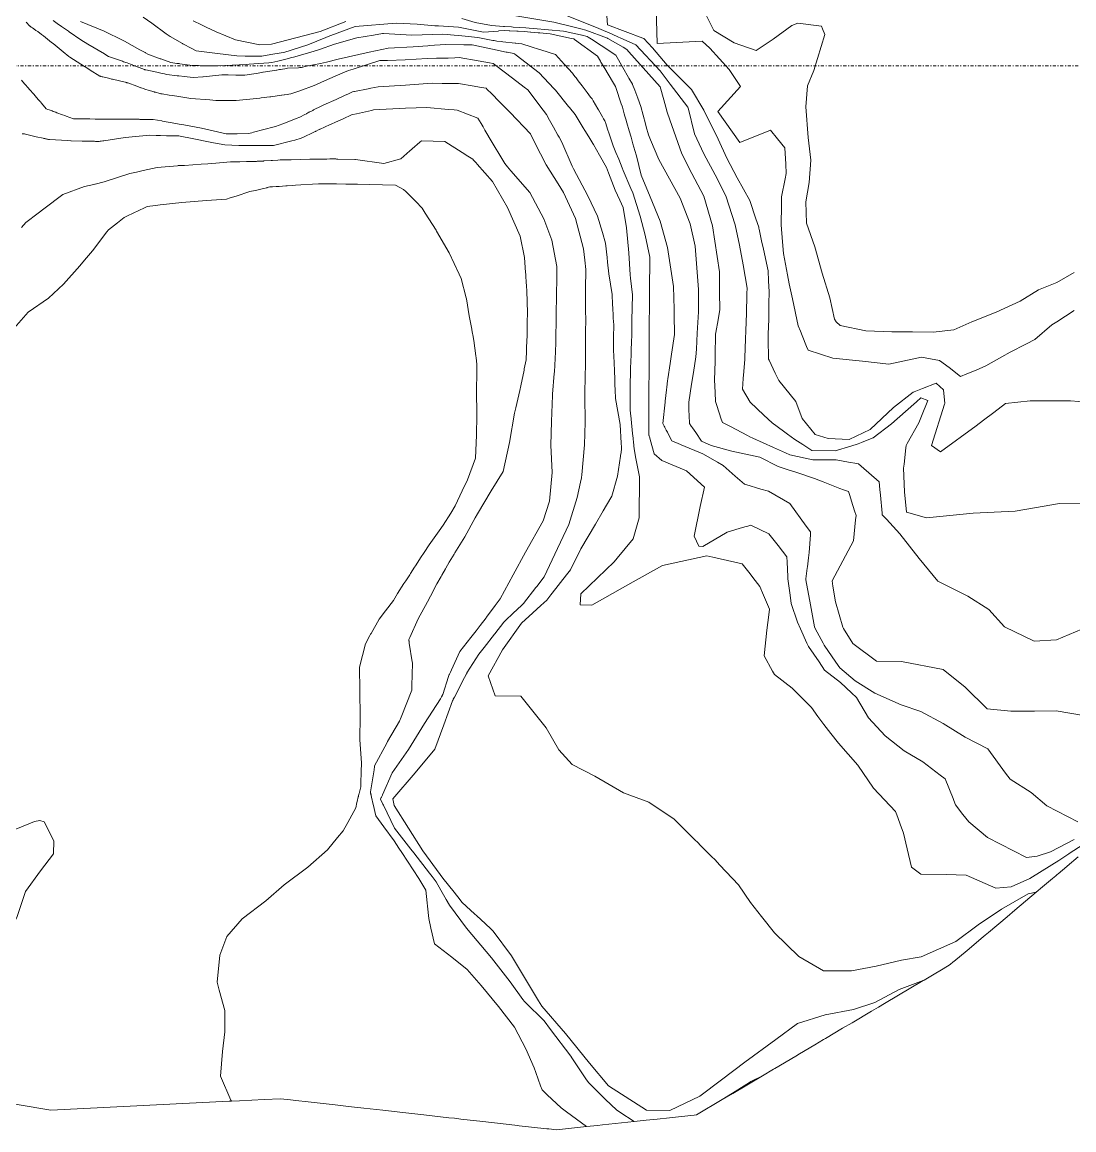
# Model space of a CAD drawing. Header units: metres. Extents: x -436 to 259, y -222 to 285.
# Drawn here: x -81.1 to 27.2, y -222.3 to -108.3 of the extents above; entities that cross this region are included whole.
import ezdxf

# ---------------------------------------------------------------- set-up
doc = ezdxf.new("R2010")
doc.units = ezdxf.units.M
doc.header["$MEASUREMENT"] = 0
doc.linetypes.add('Punto & Rayas', pattern=[0.670278, 0.3175, -0.176389, 0, -0.176389])
doc.layers.add('Marcador - Secciones', color=7, linetype='Continuous')
doc.layers.add('Nuevo_Estructura - Carga', color=7, linetype='Continuous')
doc.layers.add('Marcador - Secciones_Pluma_Nº__85', color=7, linetype='Continuous', lineweight=20, true_color=0x80c2ff)
doc.layers.add('Nuevo_Estructura - Carga_Pluma_Nº__89', color=7, linetype='Continuous', lineweight=20, true_color=0x71cebe)

# ---------------------------------------------------------------- blocks, each defined once
blk = doc.blocks.new('Forma_1')
at = {"layer": 'Nuevo_Estructura - Carga_Pluma_Nº__89', "color": 123, "linetype": 'Continuous', "lineweight": 20, "true_color": 0x71cebe, "flags": 128}
for points in [[(-19.99, -111.65), (-21.5, -110.67), (-22.51, -110.01), (-22.84, -109.79), (-22.94, -109.72), (-23.46, -109.61), (-23.48, -109.61), (-23.64, -109.57), (-25.21, -109.23), (-25.38, -109.19), (-28.48, -108.92), (-28.9, -108.89), (-29.25, -108.85), (-30.58, -108.76), (-30.73, -108.75), (-31.47, -108.7), (-31.55, -108.7), (-32.81, -108.61), (-34.49, -108.28), (-35.86, -107.87)], [(-47.78, -108.19), (-50.44, -109.22), (-55.45, -110.51), (-56.65, -110.58), (-59.15, -110.08), (-61.15, -109.25), (-62.18, -108.77), (-62.67, -108.53), (-63.51, -108.13)], [(-20.84, -108.53), (-20.93, -107.6), (-21.05, -106.28), (-21.1, -105.71), (-21.09, -105.59), (-21.07, -105.26), (-21.06, -105.01), (-21.06, -104.99), (-20.95, -103.41), (-20.8, -102.73), (-20.65, -102.11), (-20.48, -101.36), (-20.5, -100.09), (-20.5, -100.03), (-20.5, -99.75), (-20.51, -99.18)], [(-30.44, -111.51), (-30.49, -111.5), (-31.01, -111.39), (-31.18, -111.36), (-31.3, -111.33), (-32.7, -111.04), (-34.8, -110.59), (-35.63, -110.58), (-37.53, -110.55), (-39.2, -110.67), (-39.34, -110.68), (-40.86, -110.81), (-43.43, -110.93), (-45.4, -111.36), (-48.57, -112.08), (-48.59, -112.08), (-49, -112.18), (-49.39, -112.27), (-49.77, -112.36), (-50.41, -112.51), (-51.83, -112.8), (-52.36, -112.91), (-52.53, -112.94), (-52.67, -112.95), (-53.79, -113.01), (-53.86, -113.02), (-54.51, -113.13), (-54.52, -113.13), (-54.61, -113.14), (-54.89, -113.19), (-54.92, -113.19), (-56.32, -113.42), (-56.33, -113.42), (-56.43, -113.43), (-57.03, -113.53), (-58.18, -113.71), (-59.11, -113.7), (-59.91, -113.69), (-60.55, -113.68), (-62.47, -113.87), (-62.53, -113.88), (-63.52, -113.97), (-64.14, -113.9), (-64.41, -113.86), (-64.99, -113.79), (-65.11, -113.78), (-65.12, -113.77), (-65.15, -113.77), (-66.24, -113.63), (-66.38, -113.6), (-66.46, -113.59), (-66.7, -113.54), (-66.72, -113.53), (-67.26, -113.42), (-67.27, -113.42), (-68.4, -113.18), (-68.45, -113.17), (-68.5, -113.15), (-68.53, -113.14), (-69.72, -112.68), (-69.74, -112.68), (-69.75, -112.67), (-69.78, -112.66), (-69.8, -112.65), (-69.81, -112.65), (-69.84, -112.64), (-69.98, -112.58), (-70.31, -112.45), (-70.68, -112.33), (-70.81, -112.28), (-72.22, -111.78), (-72.52, -111.61), (-72.65, -111.53), (-74.35, -110.52), (-75.07, -110.09), (-76.28, -109.26), (-76.36, -109.2), (-77.09, -108.69), (-77.51, -108.38), (-77.93, -108.07)], [(-15.15, -149.58), (-14.91, -147.39), (-14.9, -147.27), (-14.77, -146.11), (-14.74, -145.84), (-14.66, -145.19), (-14.64, -144.99), (-14.4, -143.42), (-14.29, -142.7), (-14.25, -142.45), (-13.94, -140.41), (-13.99, -138.38), (-14, -137.83), (-14, -137.8), (-14.04, -135.48), (-14.68, -131.45), (-15.43, -128.76), (-16.46, -126.26), (-17.4, -124.02), (-17.87, -122.02), (-18.04, -121.46), (-18.23, -120.8), (-18.43, -120.1), (-18.62, -119.43), (-18.85, -118.64), (-18.97, -118.25), (-19.05, -117.94), (-19.13, -117.7), (-19.32, -117.02), (-19.35, -116.91), (-19.44, -116.66), (-19.47, -116.57), (-19.96, -115.1), (-20.03, -114.87), (-20.34, -114.36), (-21.14, -113.03), (-21.52, -112.39), (-21.58, -112.29), (-21.89, -111.76), (-24.26, -110.03), (-24.31, -109.99), (-24.56, -109.94), (-26.75, -109.46), (-27.82, -109.36), (-27.98, -109.35), (-28.74, -109.28), (-28.77, -109.27), (-29.4, -109.21), (-30.06, -109.18), (-30.2, -109.17), (-30.9, -109.14), (-30.96, -109.14), (-31.41, -109.11), (-32.03, -109.16), (-32.12, -109.17), (-33.61, -109.27), (-36.18, -108.76), (-38.26, -108.64), (-38.64, -108.62), (-40.46, -108.47), (-42.62, -108.37), (-46.84, -108.7), (-49.35, -109.64), (-49.43, -109.66), (-49.84, -109.83), (-51.7, -110.6), (-54.19, -111.37), (-54.45, -111.42), (-55.51, -111.59), (-56.45, -111.75), (-58.17, -111.75), (-59.03, -111.74), (-61.01, -111.49), (-61.3, -111.46), (-63.22, -111.21), (-63.66, -110.98), (-64.57, -110.48), (-64.6, -110.46), (-65.9, -109.75), (-66.3, -109.46), (-67.77, -108.36), (-68.65, -107.74)], [(-15.61, -101.69), (-15.65, -102.59), (-15.67, -102.97), (-15.71, -104.04), (-15.73, -104.32), (-15.75, -105.01), (-15.78, -105.62), (-15.8, -106.01), (-15.83, -106.84), (-15.73, -110.46)], [(-81.19, -114.22), (-80.87, -114.6), (-80.74, -114.75), (-80.58, -114.94), (-79.73, -115.92), (-79.71, -115.94), (-79.65, -116.01), (-79.63, -116.03), (-79.62, -116.05), (-79.61, -116.05), (-79.56, -116.12), (-79.54, -116.14), (-79.48, -116.21), (-79.47, -116.21), (-79.47, -116.22), (-79.32, -116.39), (-79.29, -116.43), (-79.29, -116.43), (-79.28, -116.44), (-79.27, -116.44), (-79.26, -116.46), (-79.25, -116.47), (-79.25, -116.47)], [(-26.22, -111.59), (-27.73, -111.12), (-27.84, -111.08), (-28.72, -110.8), (-29.66, -110.5), (-30.29, -110.43), (-30.36, -110.42), (-31.64, -110.27), (-31.76, -110.26), (-32.25, -110.2), (-32.53, -110.16), (-32.66, -110.14), (-34.19, -109.84), (-35.85, -109.67), (-37.01, -109.57), (-37.37, -109.53), (-37.81, -109.49), (-40.99, -109.6), (-43.92, -109.42), (-44.01, -109.41), (-44.95, -109.58), (-46.67, -109.87), (-48.95, -110.52), (-50.52, -111.07), (-51.07, -111.25), (-53.05, -111.83), (-53.49, -111.94), (-53.83, -112.03), (-54.8, -112.26), (-55.4, -112.41), (-55.71, -112.44), (-57.26, -112.55), (-57.76, -112.58), (-58.04, -112.6), (-60.25, -112.71), (-61.01, -112.75), (-62.63, -112.74), (-62.97, -112.73), (-63.61, -112.72), (-64.88, -112.55), (-64.96, -112.53), (-64.97, -112.53), (-65.2, -112.5), (-65.81, -112.41), (-65.82, -112.41), (-66.84, -112.04), (-66.87, -112.03), (-66.9, -112.02), (-68.17, -111.55), (-68.42, -111.42), (-68.47, -111.39), (-69, -111.1), (-70.59, -110.22), (-70.73, -110.14), (-72.69, -109.19), (-75.11, -108.19)], [(-79.78, -109.05), (-79.84, -109.01), (-79.93, -108.95), (-79.96, -108.92), (-80.04, -108.86), (-80.06, -108.85), (-80.19, -108.76), (-80.25, -108.72), (-80.25, -108.71), (-80.3, -108.68), (-80.32, -108.66), (-80.37, -108.63), (-80.39, -108.61), (-80.42, -108.59), (-80.66, -108.31), (-80.7, -108.26), (-80.71, -108.26)], [(-15.41, -114.93), (-18.64, -111.32), (-18.86, -111.07), (-19.25, -110.84), (-20.8, -109.93), (-20.86, -109.89), (-23.07, -109.07), (-23.61, -108.94), (-24.43, -108.74), (-24.55, -108.71), (-26.37, -108.25), (-30.48, -107.58), (-32.33, -107.45)], [(-6.95, -146.05), (-6.87, -144.95), (-6.81, -144.22), (-6.72, -142.97), (-6.7, -142.8), (-6.65, -140.9), (-6.65, -140.85), (-6.62, -140.05), (-6.55, -138.21), (-6.54, -138.02), (-6.5, -136.54), (-6.49, -136.18), (-6.47, -135.65), (-6.89, -133.25), (-7.26, -131.23), (-7.71, -129.14), (-8.67, -126.15), (-9.77, -123.98), (-10.93, -121.83), (-11.88, -119.76), (-12.55, -117.09), (-12.57, -117), (-14.38, -114.65), (-15.44, -113.27), (-17.92, -110.58), (-19.55, -109.87), (-19.72, -109.79), (-20.38, -109.5), (-21.73, -108.9), (-25.08, -107.58)], [(-9.89, -109.1), (-10.84, -107.26)], [(-32.63, -112.5), (-33.01, -112.44), (-34.18, -112.24), (-36.13, -111.91), (-36.56, -111.93), (-37.26, -111.95), (-38.45, -111.98), (-39.42, -112.01), (-41.67, -112.15), (-43.5, -112.2), (-43.9, -112.21), (-44.28, -112.21), (-44.3, -112.22), (-47.05, -113.1), (-47.53, -113.25), (-47.6, -113.27), (-47.69, -113.3), (-48.16, -113.51), (-48.16, -113.51), (-48.66, -113.73), (-48.89, -113.83), (-49.98, -114.31), (-50.38, -114.48), (-50.5, -114.53), (-51.04, -114.77), (-52.54, -115.32), (-53.47, -115.65), (-53.67, -115.68), (-53.77, -115.69), (-54.11, -115.74), (-54.16, -115.75), (-54.39, -115.78), (-54.41, -115.78), (-55.51, -115.93), (-55.62, -115.94), (-56.5, -116.06), (-56.65, -116.08), (-59.08, -116.33), (-60.75, -116.32), (-61.19, -116.31), (-61.8, -116.27), (-63.76, -116.12), (-64.99, -115.92), (-65.66, -115.82), (-66, -115.76), (-66.71, -115.65), (-66.74, -115.64), (-66.78, -115.63), (-66.83, -115.62), (-66.93, -115.6), (-66.95, -115.59), (-67.38, -115.48), (-67.49, -115.45), (-67.52, -115.44), (-67.54, -115.43), (-68.14, -115.27), (-68.39, -115.18), (-68.5, -115.15), (-68.51, -115.14), (-68.62, -115.1), (-68.88, -115.01), (-68.89, -115.01), (-69.32, -114.85), (-69.33, -114.85), (-70.25, -114.52), (-70.25, -114.51), (-70.29, -114.51), (-70.32, -114.5), (-70.34, -114.49), (-70.36, -114.49), (-70.39, -114.48), (-70.4, -114.48), (-70.5, -114.45), (-70.52, -114.45), (-71.81, -114.13), (-71.86, -114.12), (-71.92, -114.11), (-72.11, -114.06), (-72.83, -113.89), (-72.84, -113.89), (-72.85, -113.88), (-72.85, -113.88), (-72.9, -113.87), (-73.01, -113.84), (-73.02, -113.84), (-73.07, -113.83), (-73.13, -113.81), (-74.13, -113.19), (-74.26, -113.11), (-74.53, -112.94), (-74.64, -112.86), (-74.71, -112.82), (-76.21, -111.87), (-76.32, -111.79), (-76.9, -111.31), (-77.94, -110.47), (-78.09, -110.34), (-78.72, -109.83), (-78.92, -109.66), (-79.13, -109.52), (-79.52, -109.23), (-79.71, -109.1), (-79.76, -109.07), (-79.78, -109.05)], [(-17.12, -109.94), (-17.21, -109.91), (-20.84, -108.53)], [(-5.54, -111.19), (-7.8, -110.38), (-9.89, -109.1)], [(-1.26, -108.36), (-1.86, -108.61), (-3.79, -110.01), (-5.54, -111.19)], [(1.2, -108.67), (-1.26, -108.36)], [(1.53, -109.53), (1.3, -108.95), (1.2, -108.67)], [(0.52, -150.73), (-0.81, -149.08), (-1.45, -147.32), (-3.22, -145.17), (-3.59, -144.39), (-4.21, -143.07), (-4.26, -142.95), (-4.3, -140.84), (-4.3, -140.39), (-4.25, -138.85), (-4.23, -138.28), (-4.22, -137.26), (-4.2, -136.01), (-4.26, -134.9), (-4.31, -133.88), (-4.8, -131.64), (-4.99, -130.76), (-5.24, -129.56), (-5.25, -129.51), (-5.27, -129.39), (-5.28, -129.37), (-5.58, -128.5), (-6.21, -126.63), (-7.51, -124.27), (-8.57, -122.26), (-9.44, -120.29), (-10.92, -117.33), (-12.2, -115.18), (-14.19, -113.21), (-14.7, -112.69), (-16.2, -110.89), (-17.12, -109.94)], [(-15.73, -110.46), (-11.09, -110.23)], [(-11.09, -110.23), (-10.32, -110.92), (-8.31, -113.12), (-7.16, -114.89)], [(3.1, -139.49), (2.68, -139.11), (2.54, -138.84), (2.03, -136.63), (1.25, -134.11), (0.51, -131.38), (-0.36, -128.95), (-0.41, -126.77), (-0.1, -124.76), (0.08, -122.46), (-0.18, -120.15), (-0.43, -116.99), (-0.26, -114.83), (0.38, -113.23), (1.53, -109.53)], [(-18.13, -151.91), (-18.18, -151.39), (-18.2, -151.25), (-18.2, -151.2), (-18.21, -151.14), (-18.21, -151.12), (-18.21, -151.1), (-18.26, -150.63), (-18.27, -150.6), (-18.42, -149.14), (-18.42, -149.11), (-18.49, -148.51), (-18.52, -148.2), (-18.52, -148.17), (-18.52, -148.16), (-18.53, -146.57), (-18.53, -146.53), (-18.53, -146.44), (-18.53, -146.4), (-18.53, -145.68), (-18.48, -144.21), (-18.48, -144.1), (-18.44, -142.98), (-18.43, -142.71), (-18.42, -142.37), (-18.42, -142.37), (-18.4, -141.87), (-18.38, -141.35), (-18.36, -140.3), (-18.36, -140.09), (-18.34, -139.37), (-18.33, -138.98), (-18.29, -136.33), (-18.48, -134.61), (-18.51, -134.26), (-18.67, -132.01), (-18.89, -129.45), (-19.22, -127.34), (-19.57, -126.59), (-20.06, -125.54), (-20.74, -123.78), (-20.95, -123.22), (-21.67, -121.96), (-22.29, -120.85), (-22.37, -120.74), (-22.78, -120.06), (-23.18, -119.4), (-23.35, -119.13), (-23.76, -118.45), (-24.08, -117.94), (-24.19, -117.75), (-24.76, -117.06), (-24.86, -116.94), (-26.22, -115.27), (-26.36, -115.09), (-27.9, -113.49), (-30.26, -111.66), (-30.44, -111.51)], [(-16.4, -151.46), (-16.54, -150.95), (-16.56, -150.89), (-16.56, -150.85), (-16.57, -150.82), (-16.58, -150.81), (-16.58, -150.81), (-16.61, -150.68), (-16.61, -150.43), (-16.61, -150.4), (-16.61, -150.36), (-16.61, -150.35), (-16.61, -150.32), (-16.61, -150.31), (-16.61, -150.26), (-16.61, -149.95), (-16.61, -149.94), (-16.61, -149.79), (-16.61, -149.58), (-16.6, -148.34), (-16.6, -148.26), (-16.6, -148.17), (-16.58, -145.85), (-16.58, -145.73), (-16.57, -144.52), (-16.57, -144.24), (-16.57, -143.56), (-16.56, -143.36), (-16.55, -141.69), (-16.55, -141.53), (-16.55, -140.76), (-16.52, -136.01), (-16.52, -135.99), (-16.49, -132.44), (-16.96, -130.18), (-17.5, -128.23), (-18.25, -125.83), (-18.44, -125.38), (-19.22, -123.52), (-19.33, -123.27), (-19.7, -122.36), (-19.98, -121.68), (-20.25, -121), (-20.68, -119.75), (-20.84, -119.27), (-21.03, -118.7), (-21.12, -118.43), (-21.25, -118.22), (-21.37, -118.01), (-21.79, -117.29), (-21.85, -117.18), (-22.33, -116.36), (-22.44, -116.16), (-22.59, -115.97), (-22.95, -115.5), (-23.47, -114.81), (-23.86, -114.29), (-24.09, -113.99), (-24.2, -113.85), (-24.39, -113.6), (-24.45, -113.51), (-25.28, -112.62), (-26.22, -111.59)], [(-12.4, -149.59), (-12.41, -149.52), (-12.46, -148.13), (-12.49, -147.38), (-12.49, -147.37), (-12.19, -145.52), (-12.04, -144.55), (-11.89, -143.66), (-11.74, -142.71), (-11.7, -141.92), (-11.61, -140.28), (-11.58, -139.73), (-11.49, -138.07), (-11.49, -137.83), (-11.47, -135.8), (-11.81, -131.34), (-12.35, -129.01), (-13.38, -126.39), (-15.56, -122.39), (-16.42, -120.38), (-16.64, -119.86), (-16.86, -119.05), (-16.95, -118.71), (-17.41, -116.94), (-17.73, -116.1), (-18.05, -115.26), (-18.28, -114.66), (-18.28, -114.65), (-18.65, -114.01), (-18.69, -113.94), (-19.26, -112.93), (-19.99, -111.65)], [(27.21, -134.04), (25.43, -135.06), (23.52, -135.82), (21.66, -136.98), (19.18, -138.13), (16.68, -139.1), (14.8, -139.95), (12.69, -140.18), (10.55, -140.15), (8.42, -140.13), (5.75, -140.05), (3.1, -139.49)], [(-20.05, -146.46), (-20.05, -146.45), (-20.09, -145.27), (-20.1, -145.04), (-20.14, -144.13), (-20.2, -142.63), (-20.21, -142.57), (-20.21, -142.51), (-20.22, -142.17), (-20.22, -141.41), (-20.22, -140.82), (-20.22, -140.82), (-20.22, -140.32), (-20.21, -139.82), (-20.21, -139.79), (-20.21, -139.43), (-20.25, -138.75), (-20.25, -138.7), (-20.26, -138.55), (-20.27, -138.45), (-20.31, -137.72), (-20.33, -137.34), (-20.38, -136.3), (-20.73, -134.16), (-20.85, -132.96), (-20.9, -132.5), (-21.05, -131.01), (-21.38, -129.92), (-21.89, -128.23), (-22.88, -126.15), (-24.36, -123.36), (-24.49, -123.07), (-25.55, -120.6), (-25.83, -120.1), (-25.95, -119.89), (-26.41, -119.08), (-26.82, -118.35), (-27.13, -117.78), (-27.49, -117.31), (-27.73, -117), (-27.89, -116.78), (-29.06, -115.22), (-29.44, -114.94), (-30.62, -114.03), (-32.36, -112.71), (-32.63, -112.5)], [(-51.2, -117.34), (-51.11, -117.29), (-50.84, -117.15), (-50.62, -117.03), (-50.07, -116.78), (-48.8, -116.21), (-47.88, -115.79), (-47.59, -115.66), (-47.52, -115.63), (-47.3, -115.53), (-47.11, -115.44), (-46.96, -115.41), (-46.89, -115.4), (-45.51, -115.12), (-45.21, -115.06), (-44.48, -114.91), (-41.66, -114.73), (-38.91, -114.55), (-37.89, -114.56), (-36.87, -114.56), (-36.21, -114.56), (-34.58, -114.84), (-34.04, -114.94), (-33.37, -115.05), (-33.35, -115.05)], [(-33.35, -115.05), (-33.23, -115.18), (-32.81, -115.6), (-31.97, -116.45), (-31.31, -117.11), (-30.88, -117.57), (-28.79, -119.77), (-28.36, -120.61), (-27.74, -121.81), (-27.15, -122.95), (-25.92, -124.92), (-25.38, -125.79), (-24.16, -128.48), (-23.33, -131.59), (-23.2, -132.77), (-23.09, -133.73), (-23.1, -135.74), (-23.1, -136.05), (-23.1, -136.5), (-23.1, -136.59), (-23.1, -136.72), (-23.1, -138.18), (-23.1, -138.19), (-23.1, -138.22), (-23.09, -138.64), (-23.09, -138.64), (-23.09, -138.95), (-23.09, -139.11), (-23.09, -139.18), (-23.1, -139.88), (-23.1, -140.18), (-23.1, -140.28), (-23.11, -141.6), (-23.11, -141.76), (-23.11, -141.82), (-23.11, -142.21), (-23.12, -142.47), (-23.12, -142.58), (-23.12, -142.64), (-23.13, -143.8), (-23.14, -144.43), (-23.19, -146.76), (-23.15, -149.43), (-23.23, -151.78), (-23.48, -154.87), (-23.48, -154.88), (-23.53, -155.13), (-23.54, -155.17), (-23.64, -155.64), (-23.96, -157.21), (-24.83, -160), (-26.26, -163.04), (-27.36, -165.37), (-28.13, -166.36), (-28.22, -166.47)], [(-9.01, -149.47), (-9.13, -149.13), (-9.6, -147.74), (-9.74, -147.31), (-9.78, -146.39), (-9.83, -145.08), (-9.77, -143.19), (-9.75, -142.57), (-9.73, -140.39), (-9.7, -140.22), (-9.46, -138.9), (-9.27, -137.86), (-9.3, -136.11), (-9.3, -136.06), (-9.31, -135.32), (-9.33, -133.95), (-10.05, -129.23), (-10.94, -126.16), (-12.17, -123.83), (-13.18, -121.8), (-14.44, -118.3), (-14.71, -117.54), (-14.85, -117.02), (-15.06, -116.27), (-15.41, -114.93)], [(-7.16, -114.89), (-9.49, -117.45)], [(-79.25, -116.47), (-79.14, -116.6), (-78.64, -117.17)], [(-78.82, -120.24), (-78.81, -120.24), (-78.79, -120.25), (-78.71, -120.26), (-78.68, -120.27), (-78.65, -120.28), (-78.64, -120.28), (-78.58, -120.29), (-78.56, -120.3), (-78.55, -120.3), (-78.51, -120.31), (-78.42, -120.33), (-78.3, -120.35), (-77.08, -120.42), (-76.49, -120.45), (-76.12, -120.47), (-76.08, -120.47), (-76.07, -120.47), (-74.93, -120.5), (-74.28, -120.51), (-74.18, -120.51), (-74.03, -120.52), (-74.01, -120.52), (-73.69, -120.52), (-73.57, -120.53), (-73.55, -120.53), (-73.45, -120.53), (-73.39, -120.53), (-73.39, -120.53), (-73.32, -120.53), (-73.31, -120.53), (-73.21, -120.53), (-73.11, -120.52), (-73.1, -120.52), (-73.01, -120.5), (-73, -120.5), (-72.82, -120.47), (-72.73, -120.46), (-70.53, -120.12), (-67.97, -119.91), (-67.32, -119.93), (-66.89, -119.94), (-66.27, -119.95), (-64.99, -119.97), (-64.87, -120), (-64.5, -120.07), (-63.95, -120.18), (-61.41, -120.67), (-60.26, -120.89), (-59.55, -120.92), (-59.53, -120.92), (-58.82, -120.94), (-58.4, -120.95), (-58.36, -120.95), (-57.75, -120.97), (-57.22, -120.97), (-57.22, -120.97), (-57.18, -120.97), (-56.38, -120.97), (-56.24, -120.97), (-55.79, -120.97), (-55.41, -120.97), (-55.24, -120.97), (-53.36, -120.48), (-53.05, -120.4), (-52.96, -120.37), (-52.51, -120.25), (-52.22, -120.12), (-51.08, -119.58), (-51.03, -119.56), (-50.94, -119.52), (-50.93, -119.52), (-50.88, -119.49), (-50.86, -119.48), (-50.61, -119.36), (-50.6, -119.36), (-50.51, -119.32), (-50.5, -119.31), (-50.47, -119.3), (-50.46, -119.29), (-50.45, -119.29), (-49.98, -119.07), (-49.94, -119.05), (-49.79, -118.98), (-49.6, -118.89), (-48.55, -118.42), (-48.08, -118.2), (-47.22, -117.81), (-47.09, -117.78), (-46.69, -117.69), (-45.16, -117.34), (-44.94, -117.29), (-41.64, -117.1), (-39.46, -117.06), (-37.23, -117.24), (-36.63, -117.29), (-36.34, -117.31), (-34.19, -118.14)], [(-78.64, -117.17), (-78.48, -117.24), (-78.12, -117.37), (-78.02, -117.4)], [(-78.02, -117.4), (-78, -117.41)], [(-78, -117.41), (-77.98, -117.42), (-77.97, -117.42), (-77.96, -117.42), (-77.91, -117.44), (-77.86, -117.46), (-77.85, -117.47), (-77.8, -117.48), (-77.78, -117.49), (-77.74, -117.51), (-77.73, -117.51), (-77.69, -117.52), (-77.67, -117.53), (-77.55, -117.58), (-76.97, -117.79), (-76.74, -117.88), (-76.6, -117.92), (-75.84, -118.2), (-74.16, -118.22), (-73.62, -118.23), (-73.59, -118.23), (-73.56, -118.23), (-73.55, -118.23), (-73.48, -118.23), (-73.44, -118.23), (-73.44, -118.23), (-73.4, -118.23), (-73.39, -118.23)], [(-73.39, -118.23), (-73.35, -118.23), (-73.32, -118.23), (-73.27, -118.23), (-73.25, -118.23), (-73.12, -118.23), (-73.11, -118.23), (-73.02, -118.24), (-72.42, -118.24), (-72.41, -118.24), (-72.3, -118.24), (-71.91, -118.24), (-71.01, -118.24), (-70.63, -118.24), (-70.47, -118.25), (-69.94, -118.25), (-69.77, -118.26), (-69.18, -118.26), (-69.13, -118.26), (-69.08, -118.26), (-69.01, -118.27), (-68.82, -118.27), (-67.92, -118.28), (-67.91, -118.28), (-67.62, -118.28), (-66.75, -118.43), (-66.66, -118.45), (-65.31, -118.68), (-64.96, -118.75), (-64.47, -118.84), (-63.22, -119.07), (-62.65, -119.17), (-60.11, -119.76), (-59.4, -119.75), (-58.98, -119.75), (-57.83, -119.73), (-57.48, -119.64), (-57.3, -119.59), (-55.18, -119.03), (-55.03, -118.99), (-54.29, -118.71), (-52.98, -118.21), (-52.91, -118.18), (-52.53, -118.03), (-52.01, -117.76), (-51.86, -117.68), (-51.85, -117.68), (-51.82, -117.66), (-51.82, -117.66), (-51.59, -117.54), (-51.52, -117.51), (-51.52, -117.5), (-51.39, -117.44), (-51.2, -117.34)], [(-9.49, -117.45), (-7.23, -120.64)], [(-34.19, -118.14), (-33.87, -118.7), (-33.67, -119.03), (-33.47, -119.38), (-32.71, -120.65), (-32.3, -121.35), (-32.15, -121.61), (-31.43, -122.82), (-31.14, -123.17), (-30.79, -123.57), (-28.84, -125.81), (-27.39, -128.51), (-26.58, -130.7), (-26.07, -133.43), (-26.08, -134.04), (-26.08, -134.06), (-26.08, -134.23), (-26.08, -134.63), (-26.08, -134.71), (-26.08, -134.83), (-26.09, -136.13), (-26.09, -136.18), (-26.1, -136.31), (-26.1, -136.57), (-26.1, -136.59), (-26.11, -137.06), (-26.12, -137.69), (-26.12, -137.83), (-26.13, -138.1), (-26.13, -138.14), (-26.13, -138.19), (-26.13, -138.26), (-26.14, -138.9), (-26.15, -139.45), (-26.15, -139.5), (-26.15, -139.66), (-26.15, -139.68), (-26.16, -140), (-26.16, -140.23), (-26.17, -141.29), (-26.18, -141.45), (-26.21, -142), (-26.22, -142.2), (-26.32, -144.27), (-26.33, -144.42), (-26.5, -146.57), (-26.51, -146.69), (-26.63, -149.39), (-26.67, -151.8), (-26.56, -154.62), (-26.83, -157.58), (-27.47, -159.59), (-29.29, -162.83), (-30.56, -165.18), (-31.89, -167.63), (-32.42, -168.34), (-33.31, -169.51), (-33.36, -169.59), (-33.96, -170.38), (-34.39, -170.93), (-34.93, -171.62), (-36.06, -173.07), (-36.92, -174.94), (-37.03, -175.19), (-37.13, -175.41), (-37.15, -175.44), (-37.23, -175.62), (-37.82, -177.49), (-37.83, -177.54), (-37.84, -177.57), (-37.95, -177.74), (-38.06, -177.92), (-39.68, -180.46), (-41.33, -183.14), (-43.04, -185.54), (-44.03, -187.83), (-44.03, -187.84), (-44.07, -187.92), (-44.07, -187.93), (-44.1, -187.99), (-44.13, -188.05), (-44.14, -188.09), (-44.15, -188.1), (-44.21, -188.25)], [(-81.13, -119.74), (-81.1, -119.74), (-81.09, -119.74), (-81.08, -119.75), (-81.07, -119.75), (-81.02, -119.76), (-81.01, -119.76), (-80.9, -119.77), (-80.79, -119.8), (-80.65, -119.83), (-79.68, -120.05), (-78.95, -120.21), (-78.9, -120.22), (-78.85, -120.23), (-78.84, -120.23), (-78.82, -120.24)], [(-7.23, -120.64), (-4.05, -119.39)], [(-4.05, -119.39), (-3.34, -120.27), (-2.59, -121.2)], [(-40, -120.46), (-40.19, -120.62), (-40.95, -121.29), (-41.01, -121.34), (-41.21, -121.52), (-42.13, -122.33)], [(-41.32, -171.82), (-41.22, -171.61), (-40.35, -169.7), (-39.4, -167.94), (-38.78, -166.77), (-38.77, -166.76), (-38.41, -166.08), (-37.98, -165.33), (-37.9, -165.19), (-37.53, -164.54), (-37.49, -164.47), (-37.15, -163.87), (-36.65, -163.04), (-36.56, -162.9), (-35.55, -161.24), (-34.48, -159.31), (-34.23, -158.88), (-32.84, -156.53), (-31.58, -154.51), (-30.95, -151.53), (-30.41, -148.53), (-30.28, -147.98), (-29.87, -146.18), (-29.76, -145.72), (-29.44, -144.08), (-29.42, -143.97), (-29.23, -143.03), (-29.2, -142.1), (-29.19, -141.96), (-29.18, -141.75), (-29.13, -140.5), (-29.12, -139.87), (-29.12, -139.83), (-29.12, -139.65), (-29.12, -139.6), (-29.11, -139.09), (-29.1, -138.25), (-29.1, -138.18), (-29.1, -138.12), (-29.1, -138.09), (-29.1, -138), (-29.09, -137.84), (-29.09, -137.8), (-29.11, -137.42), (-29.13, -136.79), (-29.16, -136.2), (-29.17, -135.8), (-29.18, -135.57), (-29.23, -134.85), (-29.25, -134.6), (-29.25, -134.59), (-29.27, -134.22), (-29.27, -134.19), (-29.28, -134.02), (-29.38, -132.49), (-29.85, -130.3), (-31.16, -127.35), (-32.69, -124.65), (-34.27, -122.88), (-34.39, -122.75), (-34.64, -122.46), (-34.72, -122.37), (-35.24, -122.05), (-35.81, -121.68), (-37.61, -120.54)], [(-37.61, -120.54), (-40, -120.46)], [(-2.59, -121.2), (-2.5, -122.88), (-2.45, -123.83), (-2.56, -124.38), (-2.93, -126.24), (-2.94, -127.1), (-2.97, -129.13), (-2.83, -130.89), (-2.73, -132.07), (-2.33, -134.26), (-2.14, -135.2), (-1.81, -136.75), (-1.21, -139.53), (-0.99, -140.09), (-0.81, -140.52), (-0.36, -141.65), (-0.2, -142.03)], [(-56.27, -122.56), (-56.44, -122.57), (-56.56, -122.57), (-56.94, -122.58), (-57, -122.59), (-57.58, -122.6), (-57.64, -122.6), (-58.03, -122.61), (-58.7, -122.63), (-58.78, -122.63), (-59.67, -122.65), (-61.17, -122.78), (-61.99, -122.85), (-62.68, -122.89), (-63.56, -122.95), (-64.41, -123), (-65.02, -123.03), (-65.07, -123.03), (-65.14, -123.04), (-67.23, -123.21), (-68.67, -123.54), (-69.36, -123.69), (-70.03, -123.84), (-72.67, -124.71), (-73.62, -124.94), (-73.64, -124.94), (-73.76, -124.97), (-74.69, -125.18), (-76.93, -126), (-78.91, -127.47), (-79.49, -127.92), (-80.76, -128.89), (-81.18, -129.39)], [(-42.13, -122.33), (-43.87, -122.8), (-46.8, -122.41), (-46.86, -122.41), (-48.63, -122.35), (-48.69, -122.35), (-48.75, -122.35), (-48.83, -122.34), (-49.05, -122.33), (-49.24, -122.34), (-49.36, -122.34), (-49.46, -122.34), (-49.75, -122.35), (-49.76, -122.35), (-49.78, -122.35), (-49.79, -122.35), (-49.91, -122.35), (-49.98, -122.35), (-50.51, -122.36), (-51, -122.37), (-51.21, -122.37), (-51.51, -122.37), (-53.44, -122.42), (-53.77, -122.43), (-54.08, -122.44), (-54.4, -122.45), (-54.55, -122.45), (-54.81, -122.47), (-55.36, -122.5), (-55.49, -122.51), (-56.23, -122.55), (-56.27, -122.56)], [(-82.18, -140.03), (-80.52, -138.13), (-78.42, -136.69), (-76.86, -135.24), (-75.18, -133.35), (-74.7, -132.78), (-73.88, -131.8), (-72.39, -129.84), (-72.24, -129.64), (-71.32, -128.92), (-70.61, -128.36), (-70.27, -128.2), (-68.53, -127.37), (-68.25, -127.23), (-67.4, -127.12), (-66.9, -127.07), (-64.67, -126.82), (-62.16, -126.62), (-60.09, -126.48), (-59.71, -126.36), (-59.1, -126.17), (-57.67, -125.71), (-57.14, -125.59), (-56.95, -125.55), (-56.4, -125.41), (-56.25, -125.38), (-55.94, -125.31), (-55.88, -125.29), (-55.63, -125.23), (-55.33, -125.21), (-54.96, -125.19), (-54.65, -125.17), (-53.96, -125.12), (-53.84, -125.11), (-53.33, -125.08), (-52.99, -125.05), (-52.43, -125.02), (-51.24, -124.94), (-51.23, -124.93), (-50.62, -124.89), (-49.47, -124.91), (-49.19, -124.91), (-49.13, -124.91), (-48.94, -124.92), (-48.9, -124.92), (-48.76, -124.92), (-48.74, -124.92), (-47.8, -124.93), (-47.76, -124.93), (-46.59, -124.95), (-45.37, -124.96), (-42.67, -125.05)], [(-42.67, -125.05), (-41.84, -125.48), (-41.63, -125.7), (-40.6, -126.73), (-39.93, -127.4), (-39.61, -127.92), (-38.51, -129.69), (-38.46, -129.79), (-37.17, -132.01), (-36.13, -134.21), (-35.92, -134.65), (-35.41, -136.65), (-35.38, -136.75), (-35.08, -138.48), (-34.98, -139), (-34.83, -139.87), (-34.82, -139.93), (-34.76, -140.31), (-34.73, -140.46), (-34.63, -141.04), (-34.42, -142.6), (-34.39, -142.82), (-34.3, -143.46), (-34.32, -144.36), (-34.34, -146.14), (-34.3, -148.74), (-34.33, -150.78), (-34.45, -153.15), (-35.26, -155.39), (-35.8, -156.53), (-36.53, -158.07), (-37, -158.83), (-37.76, -160.05), (-38.17, -160.62), (-38.69, -161.34), (-39.23, -162.09), (-39.73, -162.86), (-40.09, -163.41), (-40.21, -163.6), (-40.63, -164.25), (-40.71, -164.37), (-41.14, -165.02), (-41.22, -165.15), (-41.63, -165.77), (-41.82, -166.06), (-42.46, -167.1), (-42.88, -167.8), (-43.72, -168.88), (-44.38, -169.74), (-45.2, -171.22), (-45.24, -171.28), (-45.31, -171.41), (-45.78, -172.26), (-46.38, -174.67), (-46.37, -177.09), (-46.33, -179.81), (-46.36, -182.02), (-46.36, -182.15), (-46.18, -184.53), (-46.19, -184.76), (-46.19, -184.78), (-46.19, -184.85), (-46.19, -184.86), (-46.19, -184.93), (-46.19, -184.95), (-46.2, -185.04), (-46.2, -185.06), (-46.25, -186.99), (-46.38, -187.53), (-46.4, -187.58), (-46.4, -187.59), (-46.41, -187.64), (-46.42, -187.7), (-46.43, -187.7), (-46.44, -187.74), (-46.44, -187.76), (-46.48, -187.92), (-46.49, -187.98), (-46.51, -188.04), (-46.62, -188.5), (-46.65, -188.6), (-46.78, -189.16), (-47.59, -190.66), (-48.07, -191.54), (-48.64, -192.22), (-49.7, -193.48), (-51.71, -195.28), (-54.13, -197.1), (-56.02, -198.73), (-58.46, -200.59), (-60.05, -202.42), (-60.76, -204.33), (-61.06, -207.12), (-60.83, -207.95), (-60.27, -210.02), (-60.25, -212.23), (-60.49, -214.26), (-60.71, -216.79)], [(15.49, -144.74), (16.14, -144.47), (17.1, -144.08), (18.11, -143.66), (19.74, -142.73), (20.62, -142.23), (22.22, -141.41), (22.3, -141.37), (23.15, -140.93), (24.89, -139.44), (25.42, -139.1), (27.22, -137.95)], [(-0.2, -142.03), (2.35, -142.87), (5.4, -143.17), (8.12, -143.46), (11.49, -142.77), (13.35, -143.08)], [(13.35, -143.08), (14.35, -143.81), (15.49, -144.74)], [(13, -145.42), (11.59, -145.98), (10.74, -146.32), (10.64, -146.36), (8.61, -147.95), (6.19, -150.19), (4.02, -151.23)], [(13, -145.42), (13.74, -146.1)], [(-33.13, -175.57), (-31.65, -172.89), (-29.72, -170.15), (-28.54, -169.07), (-27.72, -168.32), (-27.11, -167.76), (-26.69, -167.23), (-26.54, -167.04), (-25.07, -165.18), (-24.65, -164.65), (-23.6, -162.48), (-22.1, -159.94), (-21.3, -158.58), (-20.97, -158), (-20.41, -157.05), (-19.81, -154.99), (-19.51, -152.95), (-19.5, -152.88), (-19.46, -152.57), (-19.4, -152.18), (-19.41, -152.02), (-19.41, -152.02), (-19.44, -151.62), (-19.44, -151.6), (-19.55, -149.67), (-20.02, -147.01), (-20.04, -146.65), (-20.05, -146.46)], [(0.19, -152.36), (-0.75, -151.76), (-1.56, -151.23), (-2.32, -150.68), (-2.71, -150.39), (-3.88, -149.53), (-4.74, -148.72), (-6.15, -147.37), (-6.95, -146.05)], [(11.43, -146.94), (10.97, -147.35), (9.83, -148.36), (8.38, -149.63), (6.49, -151.05), (5.56, -151.44), (5.32, -151.54), (4.96, -151.69), (4.21, -151.92), (2.61, -152.39), (0.19, -152.36)], [(12.15, -147.23), (11.43, -146.94)], [(12.52, -151.84), (13.85, -147.6), (13.87, -147.54), (13.74, -146.1)], [(9.94, -158.72), (9.73, -156.61), (9.64, -154.17), (9.69, -153.76), (9.88, -152.09), (9.91, -151.85), (10.01, -151.66), (11.22, -149.5), (11.49, -148.84), (12.15, -147.23)], [(20.13, -147.53), (18.93, -148.45), (17.87, -149.25), (17.11, -149.83), (13.45, -152.51)], [(43.26, -148.25), (41.68, -148.34), (40.6, -148.4), (38.44, -147.96), (37.3, -147.88), (36.06, -147.78), (34.47, -147.76), (33.88, -147.75), (31.9, -147.71), (31.75, -147.7), (29.17, -147.38), (28.47, -147.35), (27.69, -147.31), (26.83, -147.26), (22.72, -147.25), (22.71, -147.25), (22.66, -147.25), (20.13, -147.53)], [(-14.22, -151.37), (-14.42, -150.99), (-14.43, -150.98), (-14.68, -150.49), (-14.8, -150.26), (-14.93, -150.01), (-14.95, -149.98), (-14.96, -149.95), (-14.97, -149.94), (-14.99, -149.9), (-14.99, -149.9), (-15.01, -149.86), (-15.15, -149.59), (-15.15, -149.58)], [(-11.17, -151.39), (-11.77, -150.52), (-12.11, -150.03), (-12.2, -149.89), (-12.23, -149.85), (-12.4, -149.59)], [(5, -153.73), (4.82, -153.7), (3.95, -153.56), (2.71, -153.34), (1.67, -153.33), (0.29, -153.31), (-2.09, -152.81), (-2.51, -152.62), (-3.75, -152.06), (-4.81, -151.58), (-5.9, -151.09), (-6.19, -150.95), (-6.44, -150.83), (-8.2, -149.9), (-9.01, -149.47)], [(-16.04, -152.72), (-16.28, -151.86), (-16.39, -151.46), (-16.4, -151.46)], [(0.06, -160.75), (-0.39, -160.14), (-2.08, -157.83), (-4.27, -156.55), (-5.05, -156.33), (-6.6, -155.87), (-6.73, -155.83), (-6.75, -155.82), (-7.69, -155), (-8.93, -153.9), (-9.52, -153.58), (-11.04, -152.72), (-13.25, -151.79), (-13.33, -151.75), (-14.22, -151.37)], [(3.97, -156.6), (3.44, -156.4), (3.08, -156.26), (1.37, -155.59), (0.46, -155.23), (-1.44, -154.61), (-2.14, -154.38), (-3.27, -154), (-5.17, -153.05), (-8.04, -152.44), (-10.19, -151.84), (-11.17, -151.39)], [(4.02, -151.23), (1.89, -151.13), (0.52, -150.73)], [(-23.59, -167.14), (-20.16, -163.83), (-19.84, -163.44), (-18.19, -161.46), (-17.59, -159.29), (-17.54, -155.09), (-17.92, -153.19), (-18.07, -152.41), (-18.13, -151.92), (-18.13, -151.91)], [(-10.87, -156.15), (-12.72, -154.47), (-15.25, -153.4), (-16.04, -152.72)], [(13.45, -152.51), (12.52, -151.84)], [(7.14, -155.58), (5.28, -153.98), (5, -153.73)], [(-11.93, -161.18), (-11.3, -158.14), (-10.87, -156.15)], [(7.45, -158.99), (7.43, -158.82), (7.26, -156.98), (7.21, -156.37), (7.14, -155.58)], [(2.27, -165.8), (4.48, -161.65), (4.7, -159.52), (4.75, -159.05), (4.59, -158.56), (4.46, -158.14), (4.42, -158.04), (4.07, -156.91), (3.97, -156.6)], [(43.94, -159.46), (40.58, -159.18), (37.4, -158.07), (35.06, -158), (32.55, -157.92), (29.99, -157.89), (28.81, -157.88), (27.95, -157.86), (25.7, -157.83), (23.11, -158.27), (21.14, -158.6), (16.81, -158.83), (11.99, -159.31), (9.94, -158.72)], [(23.1, -172.01), (20.02, -170.52), (18.43, -168.73), (16.27, -167.35), (13.16, -165.82), (11.23, -163.49), (9.27, -160.93), (7.88, -159.45), (7.45, -158.99)], [(-6.09, -160.05), (-6.5, -160.18), (-6.72, -160.24), (-7.29, -160.41), (-8.52, -160.78), (-11.05, -162.26)], [(-4.23, -160.93), (-6.09, -160.05)], [(18.32, -183.08), (15.97, -181.87), (13.73, -180.49), (11.43, -179.23), (9.38, -178.56), (6.69, -177.36), (4.67, -176.08), (3.08, -174.76), (2.66, -174.15), (1.47, -172.42), (1.35, -172.2), (0.53, -170.68), (0.45, -170.51), (0.06, -168.25), (-0.43, -165.67), (-0.42, -165.58), (-0.29, -164.47), (-0.27, -164.33), (-0.16, -163.43), (-0.09, -162.88), (0.04, -161.05), (0.06, -160.75)], [(-11.45, -162.23), (-11.93, -161.18)], [(-2.37, -163.3), (-3.28, -162.14), (-3.29, -162.13), (-4.23, -160.93)], [(-11.05, -162.26), (-11.45, -162.23)], [(-10.61, -163.21), (-15.17, -164.22), (-18.22, -165.89), (-22.46, -168.3)], [(-6.99, -164.02), (-8.48, -163.69), (-10, -163.35), (-10.61, -163.21)], [(-4.17, -168.7), (-4.77, -167.27), (-5.15, -166.36), (-5.63, -165.75), (-6.31, -164.89), (-6.99, -164.02)], [(13.92, -186.17), (13.4, -185.78), (11.62, -184.41), (9.69, -183.3), (7.75, -181.76), (6.04, -179.89), (4.79, -177.79), (4.29, -177.33), (3.15, -176.25), (1.51, -174.98), (0.93, -174.14), (-0.16, -172.54), (-0.29, -172.27), (-0.31, -172.22), (-0.99, -170.72), (-1.29, -170.04), (-1.93, -168.13), (-2.05, -167.25), (-2.28, -165.57), (-2.29, -165.35), (-2.35, -163.85), (-2.35, -163.85), (-2.37, -163.3)], [(27.21, -192.43), (24.77, -193.7), (23.41, -194.14), (22.28, -194.28)], [(-28.22, -166.47), (-29.5, -168.11), (-30.32, -168.9), (-30.38, -168.95), (-31.52, -170.05), (-32.45, -171.24), (-32.49, -171.29), (-33.56, -172.65), (-34.09, -173.33), (-35.32, -175.26), (-35.32, -175.26), (-35.35, -175.31), (-35.37, -175.35), (-35.57, -175.74), (-36.62, -177.76), (-36.73, -177.96), (-36.74, -178), (-36.74, -178), (-36.79, -178.09), (-36.8, -178.13), (-37.72, -180.61), (-38.63, -183.11), (-40.67, -185.55), (-42.95, -188.24)], [(6.85, -174.05), (4.43, -172.24), (3.44, -170.68), (3.37, -170.57), (2.62, -167.96), (2.35, -166.32), (2.27, -165.8)], [(-23.68, -168.26), (-23.59, -167.14)], [(-22.46, -168.3), (-23.68, -168.26)], [(-4.17, -168.7), (-4.25, -169.28), (-4.45, -170.85), (-4.72, -173.5)], [(39.9, -169.12), (39.64, -169.19), (38.98, -169.37), (36.85, -169.29), (34.46, -169.29), (32.3, -169.59), (30.12, -170.11), (27.98, -170.75), (25.4, -171.85), (23.1, -172.01)], [(-38.65, -203.17), (-39.03, -201.55), (-39.25, -200.56), (-39.39, -199.27), (-39.43, -198.93), (-39.57, -197.64), (-40.27, -196.45), (-42.04, -193.76), (-42.33, -193.3), (-42.82, -192.55), (-43.88, -191.12), (-44.71, -189.97), (-44.99, -188.78), (-45.01, -188.69), (-45.12, -188.19), (-45.14, -188.09), (-45.15, -188.07), (-45.19, -187.9), (-45.2, -187.85), (-45.2, -187.83), (-45.22, -187.77), (-45.23, -187.71), (-45.23, -187.7), (-45.24, -187.66), (-45.25, -187.61), (-45.26, -187.59), (-45.27, -187.55), (-45.27, -187.52), (-44.89, -185.23), (-44.88, -185.14), (-44.88, -185.12), (-44.86, -185.04), (-44.86, -185.03), (-44.85, -184.97), (-44.85, -184.94), (-44.84, -184.91), (-44.83, -184.85), (-43.58, -182.49), (-43.49, -182.33), (-42.26, -180.24), (-42.09, -179.82), (-40.99, -177.04), (-40.95, -175), (-40.94, -174.71), (-40.94, -174.48), (-40.94, -174.48), (-40.94, -174.39), (-40.93, -174.24), (-40.95, -174.13), (-41.26, -172.22), (-41.29, -172.01), (-41.3, -171.95), (-41.32, -171.82)], [(10.47, -195.26), (10.02, -193.39), (9.63, -191.76), (9.6, -191.68), (9.43, -191.23), (8.93, -189.88), (8.81, -189.54), (6.54, -187.12), (4.94, -184.76), (2.95, -182.5), (2.16, -181.51), (1.41, -180.57), (0.81, -179.74), (0.16, -178.84), (-1.85, -176.83), (-3.64, -175.43), (-3.85, -175.07), (-4.72, -173.5)], [(13.71, -174.9), (9.43, -174.08), (6.85, -174.05)], [(-32.42, -177.62), (-33.13, -175.57)], [(18.23, -178.96), (15.98, -176.75), (13.71, -174.9)], [(-29.79, -177.65), (-32.42, -177.62)], [(1.4, -205.93), (-1.14, -204.46), (-3.65, -202.03), (-5, -200.34), (-6.12, -198.92), (-7.35, -197.08), (-9.27, -195.05), (-9.8, -194.49), (-10.1, -194.2), (-10.77, -193.54), (-11.3, -193), (-11.53, -192.78), (-11.9, -192.41), (-13.97, -190.32), (-16.6, -188.58), (-19.19, -187.6), (-22.17, -185.9), (-24.48, -184.71), (-25.86, -183.2), (-27.16, -180.91), (-29.79, -177.65)], [(28.36, -179.68), (25.36, -179.17), (23.11, -179.21), (20.69, -179.2), (18.23, -178.96)], [(27.58, -190.61), (24.4, -188.94), (22.79, -187.59), (20.62, -186.21), (20.15, -185.58), (18.32, -183.08)], [(22.28, -194.28), (18.27, -192.2), (16.35, -190.61), (15.75, -189.83), (15, -188.84), (14.82, -188.41), (14.73, -188.19), (13.92, -186.17)], [(-44.21, -188.25), (-43.97, -188.78), (-43.92, -188.87), (-42.8, -191.25), (-41.11, -193.41), (-40.8, -193.79), (-39.18, -195.89), (-38.91, -196.24), (-38.49, -196.78), (-38, -197.65), (-37.47, -198.6), (-37.13, -199.19), (-35.38, -201.55), (-32.81, -204.62), (-30.88, -207.06), (-29.58, -208.9), (-29.38, -209.11), (-29.36, -209.12), (-29.32, -209.16), (-27.38, -211.08), (-26.71, -211.98), (-24.63, -214.74), (-24.52, -214.91), (-23.08, -217.06), (-22.82, -217.44), (-21.04, -219.18), (-19.94, -220.25), (-19.57, -220.5), (-18.1, -221.47)], [(-42.95, -188.24), (-42.82, -188.93), (-39.85, -193.58), (-38.07, -196.03), (-37.79, -196.39), (-36.64, -197.86), (-36.41, -198.15), (-36.14, -198.49), (-35.84, -198.87), (-34.92, -199.73), (-33.94, -200.63), (-32.88, -201.61), (-32.61, -201.85), (-30.73, -204.41), (-28.87, -207.49), (-27.95, -209.03), (-27.62, -209.57), (-25.19, -212.39), (-22.7, -215.45), (-20.76, -217.8), (-16.85, -220.29)], [(27.62, -194.21), (26.47, -195.17), (26.46, -195.18), (26.44, -195.2), (25.99, -195.57), (25.56, -195.94), (25.45, -196.03), (25.3, -196.16), (24.98, -196.42), (24.57, -196.77), (23.96, -197.28), (23.3, -197.84), (21.09, -199.7), (20.29, -200.37), (18.38, -201.98), (18.04, -202.27), (17.83, -202.44)], [(-79.32, -190.47), (-79.84, -190.56), (-81.79, -191.34), (-83.68, -192.38), (-86.06, -193.54), (-88.37, -193.84)], [(-78.87, -190.6), (-79.32, -190.47)], [(33.11, -189.58), (32.25, -189.96), (31.46, -190.56), (29.96, -191.69), (29.87, -191.75), (28.53, -192.65), (28.12, -192.92), (26.7, -193.87), (26.67, -193.88), (25.92, -194.39), (25.61, -194.59), (24.89, -195.04), (22.65, -196.42), (20.72, -197.3), (19.14, -197.42)], [(-77.85, -192.55), (-78.87, -190.6)], [(-77.9, -193.9), (-77.85, -192.55)], [(-100.06, -216.36), (-99.52, -215.96), (-97.67, -214.33), (-97.36, -214.05), (-96.96, -213.74), (-95.72, -212.77), (-95.65, -212.72), (-95.33, -212.46), (-93.25, -210.67), (-91.74, -209.31), (-89.71, -208.41), (-89.67, -208.39), (-87.33, -207.21), (-86.24, -206.4), (-85.46, -205.81), (-85.3, -205.65), (-84.63, -204.93), (-84.05, -204.32), (-82.57, -202.27), (-81.65, -200.34), (-80.79, -197.77), (-79.25, -195.66), (-77.9, -193.9)], [(11.4, -195.99), (10.47, -195.26)], [(19.14, -197.42), (16.07, -196.1), (14.01, -196.01), (11.4, -195.99)], [(23.3, -197.84), (22.46, -198.03), (19.72, -199.61), (17.33, -201.19), (15.01, -202.91), (11.46, -204.5), (9.44, -204.83), (6.8, -205.48), (4.26, -205.95), (1.4, -205.93)], [(-14.42, -220.32), (-11.35, -218.85), (-9.12, -217.17), (-6.71, -215.35), (-3.53, -213.02), (-1.28, -211.35), (1.55, -210.48), (4.47, -209.93), (6.69, -209.2), (9.17, -207.88), (11.67, -206.94), (11.74, -206.89), (11.76, -206.89), (12.6, -206.39), (13.72, -205.73), (14.45, -205.29), (14.76, -205.03), (14.8, -204.99), (16.17, -203.85), (17.83, -202.45)], [(-27.59, -218.19), (-27.74, -217.78), (-28.24, -216.4), (-28.41, -215.93), (-29.26, -213.97), (-30.44, -211.75), (-32.07, -209.63), (-33.85, -207.45), (-35.29, -205.82), (-36.89, -204.52), (-38.65, -203.17)], [(11.67, -206.94), (7.69, -209.3), (7.04, -209.68), (6.34, -210.09), (4.33, -211.29), (3.35, -211.86), (1.59, -212.91), (1.38, -213.03), (0.49, -213.56), (-1.08, -214.49), (-1.47, -214.72), (-3.61, -215.99), (-3.75, -216.07), (-4.89, -216.75), (-7.94, -218.56), (-7.98, -218.58), (-9.05, -219.21), (-11.7, -220.78)], [(-11.7, -220.78), (-11.92, -220.81), (-12.26, -220.84), (-14.45, -221.08), (-15.73, -221.21), (-16.86, -221.33), (-18.1, -221.47), (-21.35, -221.81), (-21.87, -221.87), (-23, -221.99), (-26.1, -222.32), (-26.9, -222.23), (-27.1, -222.2), (-29.93, -221.89), (-30.1, -221.87), (-34.01, -221.42), (-34.99, -221.31), (-35.96, -221.21), (-36.62, -221.13), (-37.19, -221.07), (-39.76, -220.78), (-41.93, -220.53), (-44, -220.3), (-45.94, -220.08), (-47.53, -219.9), (-48.88, -219.75), (-51.66, -219.44), (-52.95, -219.29), (-53.51, -219.23), (-54.54, -219.11), (-56.19, -219.19), (-58.76, -219.32), (-59.58, -219.36), (-59.81, -219.37), (-59.81, -219.37), (-78.16, -220.28), (-97.98, -216.95)], [(-60.71, -216.79), (-59.65, -219.25), (-59.58, -219.36)], [(-9.05, -219.21), (-7.98, -218.54), (-6.51, -217.61), (-6.09, -217.35), (-4.89, -216.75)], [(-23, -221.99), (-25.08, -220.47), (-25.62, -220.06), (-27.06, -218.7), (-27.59, -218.19)], [(-16.85, -220.29), (-14.42, -220.32)]]:
    blk.add_lwpolyline(points, dxfattribs=at)
blk = doc.blocks.new('Plano de Corte_2', base_point=(28.7, -112.76))
at = {"layer": 'Marcador - Secciones_Pluma_Nº__85', "color": 151, "linetype": 'Punto & Rayas', "lineweight": 20, "true_color": 0x80c2ff}
blk.add_line((28.4, -112.76), (-131.77, -112.76), dxfattribs=at)

msp = doc.modelspace()

# ---------------------------------------------------------------- block references
at = {"layer": 'Marcador - Secciones', "color": 151, "lineweight": 20, "true_color": 0x80c2ff}
msp.add_blockref('Plano de Corte_2', (28.7, -112.76), dxfattribs=at)
at = {"layer": 'Nuevo_Estructura - Carga', "linetype": 'Continuous', "lineweight": 0}
msp.add_blockref('Forma_1', (0, 0), dxfattribs=at)

doc.saveas('drawing.dxf')
